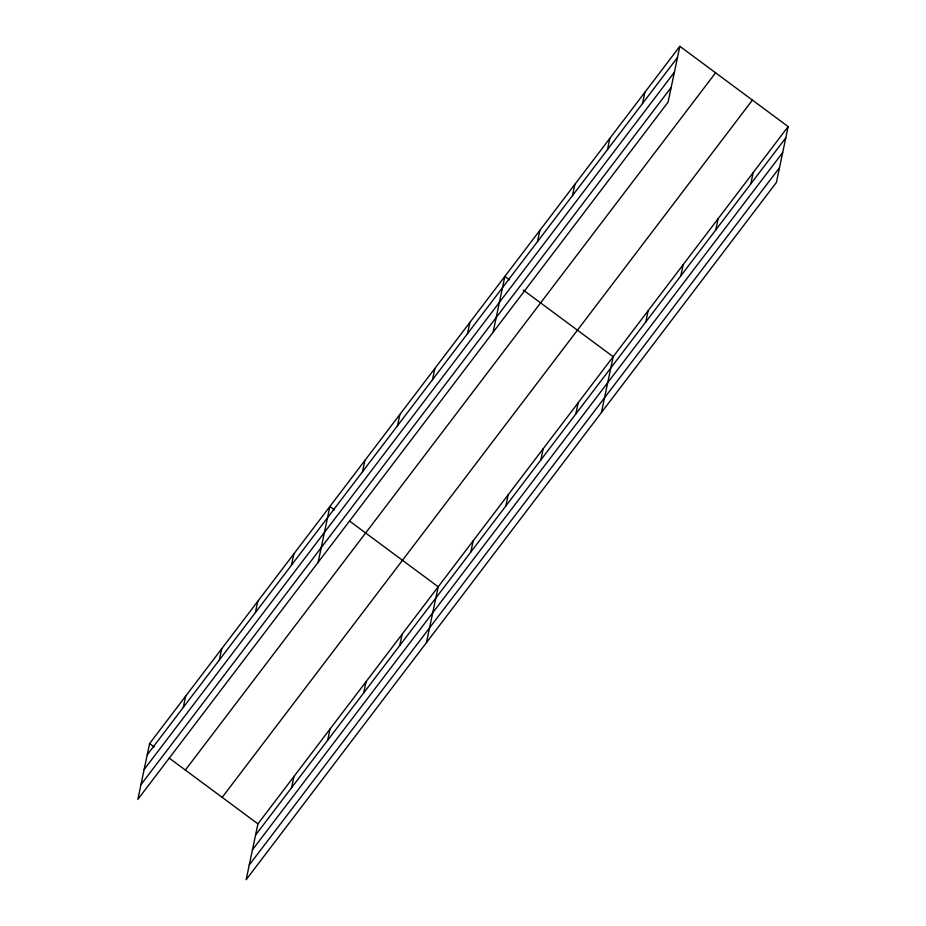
<?xml version="1.0" encoding="UTF-8"?>
<svg xmlns="http://www.w3.org/2000/svg" width="926" height="926" viewBox="0 0 926 926"><rect width="100%" height="100%" fill="white"/><g stroke="black" fill="none" stroke-linecap="round" stroke-linejoin="round"><path stroke-width="1.39" d="M679.846 46.3L149.607 743.555L137.847 799.404L668.074 102.138L679.846 46.3L788.153 126.596L776.393 182.445L246.154 879.7L257.926 823.862L788.153 126.596M183.29 707.406L185.663 696.144M219.346 659.983L221.719 648.732M255.402 612.572L257.775 601.321M291.459 565.161L293.831 553.91M318.127 562.337L329.887 506.487L334.506 509.913M291.609 787.702L293.982 776.451M362.517 471.728L364.89 460.477M327.665 740.291L330.038 729.028M397.509 425.705L399.882 414.454M363.721 692.88L366.094 681.617M432.5 379.695L434.873 368.432M399.777 645.457L402.15 634.206M467.503 333.673L469.876 322.41M426.435 642.632L438.206 586.795L349.496 521.025M493.095 332.237L504.867 276.399L509.474 279.814M470.825 552.023L473.198 540.772M537.485 241.628L539.858 230.377M505.827 506.013L508.189 494.75M572.488 195.618L574.861 184.355M540.819 459.99L543.192 448.74M607.479 149.595L609.852 138.333M575.81 413.968L578.183 402.717M642.482 103.573L644.855 92.322M601.414 412.533L613.186 356.695L523.317 290.07M645.804 321.935L648.177 310.673M680.795 275.913L683.168 264.662M715.798 229.891L718.171 218.64M750.789 183.869L753.162 172.618M147.234 754.817L677.473 57.551M144.132 769.529L674.371 72.263M140.937 784.692L671.176 87.426M185.35 770.062L715.59 72.795M222.182 797.367L752.41 100.101M255.553 835.113L785.792 137.858M252.451 849.825L782.69 152.57M249.256 864.988L779.495 167.722M149.607 743.555L154.225 746.981M169.215 758.093L257.926 823.862"/></g></svg>
